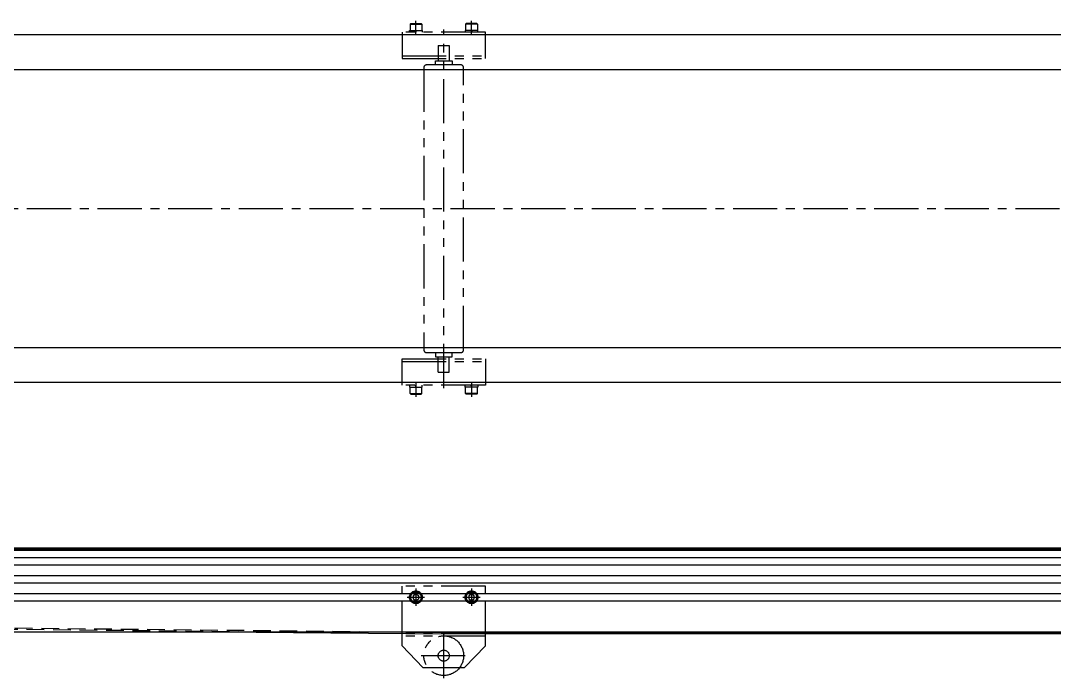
# Model space of a CAD drawing. Extents: x -48 to 3018, y -223 to 446.
# Drawn here: x 696 to 1439, y -63 to 410 of the extents above; entities that cross this region are included whole.
import ezdxf

# ---------------------------------------------------------------- set-up
doc = ezdxf.new("R2010")
doc.units = 0
for name, pattern in [('CENTER', [50.8, 31.75, -6.35, 6.35, -6.35]), ('DASHED', [19.05, 12.7, -6.35]), ('PHANTOM', [63.5, 31.75, -6.35, 6.35, -6.35, 6.35, -6.35])]:
    doc.linetypes.add(name, pattern=pattern)
doc.layers.get('0').update_dxf_attribs({"linetype": 'CONTINUOUS'})
doc.layers.add('CENTER', color=1, linetype='CENTER')

msp = doc.modelspace()

# ---------------------------------------------------------------- linework, layer by layer
at = {"color": 3, "linetype": 'PHANTOM'}
for p, q in [((980, 400), (980, 410.3)), ((1020, 400), (1020, 410.3)), ((970, 402), (970, 383)), ((1030, 402), (970, 402)), ((975.4, 402), (975.4, 403.3)), ((975.4, 403.3), (984.6, 403.3)), ((975.75, 407.8), (976.25, 408.3)), ((975.75, 407.8), (975.75, 403.3)), ((975.75, 407.8), (984.25, 407.8)), ((976.25, 408.3), (983.75, 408.3)), ((980, 403.3), (979.71, 402)), ((980.29, 403.3), (980, 402)), ((983.75, 408.3), (984.25, 407.8)), ((984.25, 407.8), (984.25, 403.3)), ((984.6, 403.3), (984.6, 402)), ((1000, 146), (1000, 404)), ((1015.4, 403.3), (1015.4, 402)), ((1024.6, 403.3), (1015.4, 403.3)), ((1016.25, 408.3), (1015.75, 407.8)), ((1015.75, 407.8), (1015.75, 403.3)), ((1024.25, 407.8), (1015.75, 407.8)), ((1023.75, 408.3), (1016.25, 408.3)), ((1020, 403.3), (1019.71, 402)), ((1020.29, 403.3), (1020, 402)), ((1024.25, 407.8), (1023.75, 408.3)), ((1024.25, 407.8), (1024.25, 403.3)), ((1024.6, 402), (1024.6, 403.3)), ((1030, 383), (1030, 402)), ((996.07, 392.5), (996.07, 381.5)), ((996.07, 392.5), (1003.92, 392.5)), ((1003.92, 392.5), (1003.92, 381.5)), ((970, 385), (1030, 385)), ((970, 383), (1030, 383)), ((994, 378.5), (994, 381.5)), ((994, 378.5), (994, 381.5)), ((994, 381.5), (1006, 381.5)), ((1006, 381.5), (1006, 378.5)), ((1006, 381.5), (1006, 378.5)), ((985.7, 376.5), (985.7, 173.5)), ((1012.3, 378.5), (987.7, 378.5)), ((1014.3, 173.5), (1014.3, 376.5)), ((987.7, 171.5), (1012.3, 171.5)), ((994, 171.5), (994, 168.5)), ((1006, 168.5), (1006, 171.5)), ((970, 167), (1030, 167)), ((970, 148), (970, 167)), ((970, 165), (1030, 165)), ((994, 168.5), (1006, 168.5)), ((996, 157.5), (996, 168.5)), ((1004, 157.5), (1004, 168.5)), ((1030, 167), (1030, 148)), ((996, 157.5), (1004, 157.5)), ((980, 150), (980, 139.7)), ((1020, 150), (1020, 139.7)), ((1030, 148), (970, 148)), ((975.4, 148), (975.4, 146.7)), ((975.4, 146.7), (984.6, 146.7)), ((975.75, 142.2), (975.75, 146.7)), ((975.75, 142.2), (976.25, 141.7)), ((975.75, 142.2), (984.25, 142.2)), ((976.25, 141.7), (983.75, 141.7)), ((980, 146.7), (979.71, 148)), ((980.29, 146.7), (980, 148)), ((983.75, 141.7), (984.25, 142.2)), ((984.25, 142.2), (984.25, 146.7)), ((984.6, 146.7), (984.6, 148)), ((1015.4, 146.7), (1015.4, 148)), ((1024.6, 146.7), (1015.4, 146.7)), ((1015.75, 142.2), (1015.75, 146.7)), ((1016.25, 141.7), (1015.75, 142.2)), ((1024.25, 142.2), (1015.75, 142.2)), ((1023.75, 141.7), (1016.25, 141.7)), ((1020, 146.7), (1019.71, 148)), ((1020.29, 146.7), (1020, 148)), ((1024.25, 142.2), (1023.75, 141.7)), ((1024.25, 142.2), (1024.25, 146.7)), ((1024.6, 148), (1024.6, 146.7)), ((1030, 3.5), (970, 3.5)), ((970, -39.34), (970, 3.5)), ((980, 1.75), (980, -10.75)), ((980.29, -0.26), (980.29, 0.09)), ((1020, 1.75), (1020, -10.75)), ((1020.29, -0.26), (1020.29, 0.09)), ((1030, -39.34), (1030, 3.5)), ((973.75, -4.5), (986.25, -4.5)), ((980, -2.19), (978, -3.35)), ((978, -3.35), (978, -5.65)), ((978, -5.65), (980, -6.81)), ((982, -3.35), (980, -2.19)), ((980, -6.81), (982, -5.65)), ((982, -5.65), (982, -3.35)), ((1013.75, -4.5), (1026.25, -4.5)), ((1020, -2.19), (1018, -3.35)), ((1018, -3.35), (1018, -5.65)), ((1018, -5.65), (1020, -6.81)), ((1022, -3.35), (1020, -2.19)), ((1020, -6.81), (1022, -5.65)), ((1022, -5.65), (1022, -3.35)), ((1000, -62.8), (1000, -29.14)), ((1030, -30.5), (970, -30.5)), ((1030, -32.5), (970, -32.5)), ((985, -55), (970, -39.34)), ((1015, -55), (1030, -39.34)), ((983.7, -46.5), (1016.3, -46.5)), ((985, -55), (1015, -55))]:
    msp.add_line(p, q, dxfattribs=at)
at = {"color": 7, "linetype": 'CONTINUOUS'}
for p, q in [((3014.5, 400), (-29.5, 400)), ((3015.9, 375), (-30.9, 375)), ((3015.9, 175), (-30.9, 175)), ((3014.5, 150), (-29.5, 150)), ((3000, 30.9), (0, 30.9)), ((3000, 30), (0, 30)), ((0, 29.5), (2854.99, 29.5)), ((229.25, 24.13), (2780.75, 24.13)), ((229.29, 18.93), (2780.71, 18.93)), ((229.25, 11.13), (2739.7, 11.13)), ((229.29, 5.93), (2739.7, 5.93)), ((229.25, -1.87), (2780.75, -1.87)), ((229.29, -7.07), (2780.71, -7.07)), ((2855, -29.5), (75, -29.5)), ((864.96, -29.5), (999.48, -30.89)), ((999.49, -29.99), (951.77, -29.5)), ((2985, -30), (1000.51, -30)), ((2985, -30.9), (1000.52, -30.9))]:
    msp.add_line(p, q, dxfattribs=at)
at = {"color": 3, "linetype": 'DASHED'}
for p, q in [((864.96, -29.5), (45.18, -21)), ((951.77, -29.5), (45.19, -20.1))]:
    msp.add_line(p, q, dxfattribs=at)
at = {"color": 3, "linetype": 'PHANTOM'}
for centre, radius in [((980, -4.5), 4.6), ((1020, -4.5), 4.6), ((980, -4.5), 4.25), ((980, -4.5), 3.75), ((1020, -4.5), 4.25), ((1020, -4.5), 3.75), ((1000, -46.5), 14.3), ((1000, -46.5), 4)]:
    msp.add_circle(centre, radius, dxfattribs=at)
for centre, start, end in [((987.7, 376.5), 90, 180), ((987.7, 376.5), 90, 180), ((1012.3, 376.5), 0, 90), ((1012.3, 376.5), 0, 90), ((987.7, 173.5), 180, 270), ((1012.3, 173.5), 270, 0)]:
    msp.add_arc(centre, 2, start, end, dxfattribs=at)
at = {"color": 7, "linetype": 'CONTINUOUS'}
for centre, radius in [((1000.52, 69.1), 100), ((1000.51, 68.1), 98.1)]:
    msp.add_arc(centre, radius, 269.40601, 270, dxfattribs=at)
at = {"layer": 'CENTER', "color": 1, "linetype": 'CENTER'}
msp.add_line((3017.9, 275), (-32.9, 275), dxfattribs=at)

doc.saveas('drawing.dxf')
